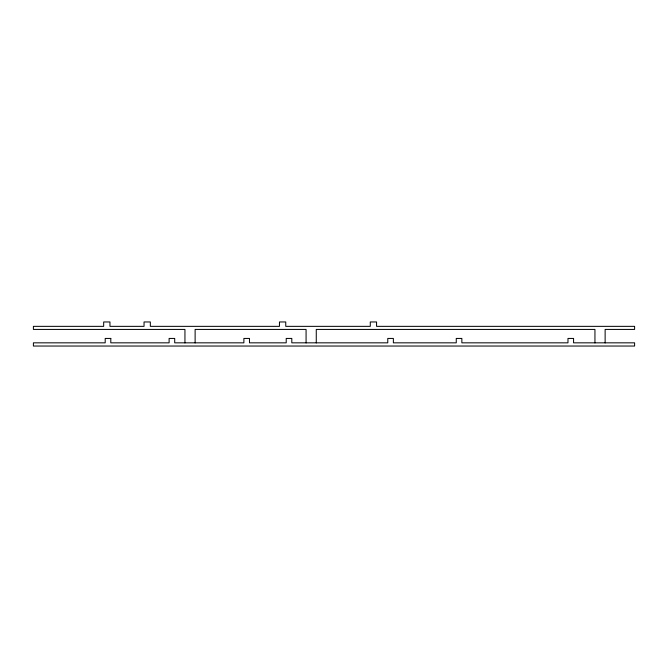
<?xml version="1.0" encoding="UTF-8"?>
<svg xmlns="http://www.w3.org/2000/svg" width="668" height="668" viewBox="0 0 668 668"><rect width="100%" height="100%" fill="white"/><g stroke="black" fill="none" stroke-linecap="round" stroke-linejoin="round"><path stroke-width="1" d="M605.133 342.926L605.133 329.424L634.6 329.424L634.6 326.351L376.568 326.351L376.568 321.959L370.281 321.959L370.281 326.351L285.754 326.351L285.754 321.959L279.458 321.959L279.458 326.351L150.333 326.351L150.333 321.959L144.046 321.959L144.046 326.351L109.961 326.351L109.961 321.959L103.674 321.959L103.674 326.351L33.4 326.351L33.4 329.424L184.944 329.424L184.944 342.926M594.946 342.926L594.946 329.424L316.265 329.424L316.265 342.926M306.078 342.926L306.078 329.424L195.123 329.424L195.123 342.926M110.796 338.434L105.202 338.434L105.202 342.834L33.4 342.834L33.4 346.041L634.6 346.041L634.6 342.834L573.57 342.834L573.57 338.434L567.975 338.434L567.975 342.834L461.855 342.834L461.855 338.434L456.261 338.434L456.261 342.834L393.368 342.834L393.368 338.434L387.774 338.434L387.774 342.834L291.807 342.834L291.807 338.434L286.213 338.434L286.213 342.834L249.481 342.834L249.481 338.434L243.887 338.434L243.887 342.834L174.707 342.834L174.707 338.434L169.113 338.434L169.113 342.834L110.796 342.834L110.796 338.434"/></g></svg>
